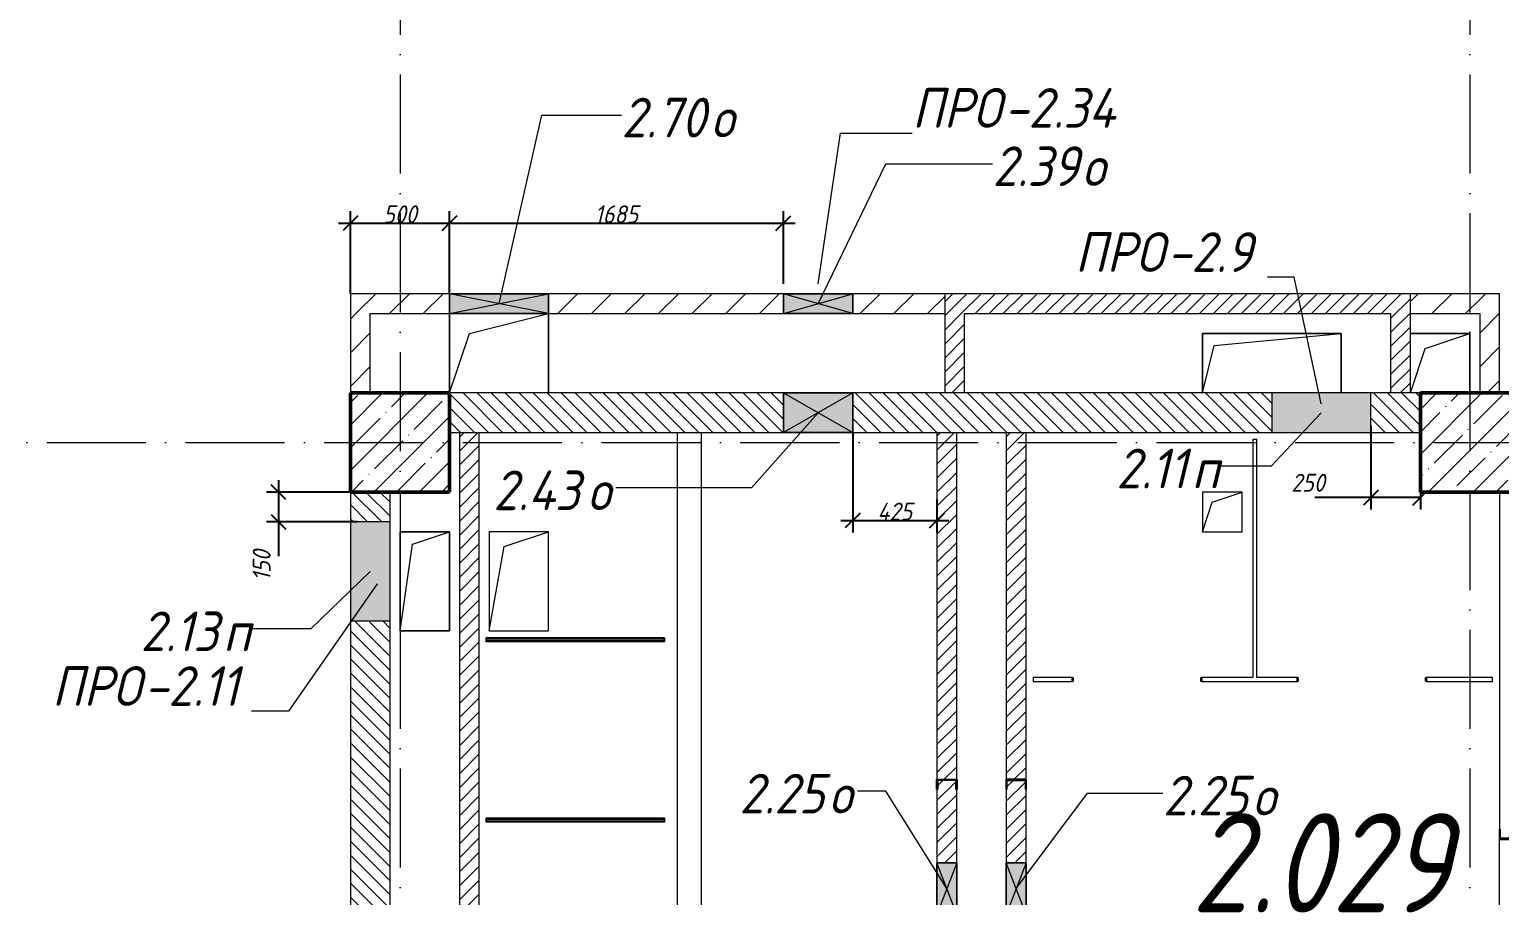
# Model space of a CAD drawing. Header units: millimetres. Extents: x -401725 to 250493, y 305116 to 802890.
# Drawn here: x 60220 to 67641, y 371551 to 375919 of the extents above; entities that cross this region are included whole.
import ezdxf

# ---------------------------------------------------------------- set-up
doc = ezdxf.new("R2010")
doc.units = ezdxf.units.MM
doc.linetypes.add('50_200_ШТРИХ_1Т_ш5_п1_п1_', pattern=[700, 500, -100, 0, -100])
for name, color, linetype, lineweight in [('A-____-____-DIMS', 7, 'Continuous', 9), ('A-DETL-GENF-OTLN', 7, 'Continuous', 9), ('A-DOOR-OPNG-MCUT', 7, 'Continuous', 35), ('A-FLOR-____-OTLN', 7, 'Continuous', 9), ('A-GENM-____-IDEN', 7, 'Continuous', 9), ('A-GENM-____-MCUT', 7, 'Continuous', 25), ('A-GENM-____-OTLN', 7, 'Continuous', 9), ('A-GENM-____-OTLN-1', 7, 'Continuous', 25), ('A-GLAZ-____-IDEN', 7, 'Continuous', 9), ('A-GLAZ-____-OTLN', 7, 'Continuous', 9), ('A-WALL-____-MCUT', 7, 'Continuous', 13), ('A-WALL-____-OTLN', 7, 'Continuous', 9), ('A-WALL-____-PATT-1', 7, 'Continuous', 9), ('A-WALL-FNSH-MCUT-1', 7, 'Continuous', 9), ('I-WALL-____-OTLN', 7, 'Continuous', 9), ('S-COLS-____-MCUT', 7, 'Continuous', 50), ('S-COLS-____-OTLN', 7, 'Continuous', 9), ('S-GRID-____-OTLN-1', 7, '50_200_ШТРИХ_1Т_ш5_п1_п1_', 9)]:
    doc.layers.add(name, color=color, linetype=linetype, lineweight=lineweight)
doc.layers.add('A-DOOR-____-OTLN-1', color=7, linetype='Continuous', lineweight=9, true_color=0xffffff)
doc.styles.add('ISOCPEUR_I_11', font='isocpeui.ttf', dxfattribs={"width": 0.9, "height": 200})
doc.styles.add('ISOCPEUR_I_2', font='isocpeui.ttf', dxfattribs={"width": 0.85, "height": 2.3})
doc.styles.add('ISOCPEUR_I_7', font='isocpeui.ttf', dxfattribs={"width": 0.9, "height": 90})
doc.dimstyles.new('ISO-1_8_0_9К_СРЕДНИЙ_Кладочные_1', dxfattribs={"dimscale": 304.8, "dimtxt": 89.638306, "dimasz": 0.246063, "dimexe": 0.19685, "dimexo": 0, "dimgap": 0, "dimtad": 1, "dimdec": 3, "dimrnd": 0.001, "dimdsep": 46, "dimtxsty": 'ISOCPEUR_I_7', "dimblk1": 'OBLIQUE', "dimblk2": 'OBLIQUE', "dimsah": 1, "dimcen": 0.09, "dimdle": 0.19685, "dimazin": 0, "dimtfac": 1, "dimtdec": 4, "dimtix": 1, "dimtmove": 0, "dimatfit": 3, "dimfxl": 1, "dimtvp": 1, "dimtolj": 1, "dimtzin": 0, "dimarcsym": 2})
doc.dimstyles.new('ISO-1_8_0_9К_СРЕДНИЙ_Кладочные_2', dxfattribs={"dimscale": 304.8, "dimtxt": 89.638306, "dimasz": 0.246063, "dimexe": 0.19685, "dimexo": 0, "dimgap": 0, "dimtad": 1, "dimdec": 3, "dimrnd": 0.001, "dimdsep": 46, "dimtxsty": 'ISOCPEUR_I_7', "dimblk1": 'OBLIQUE', "dimblk2": 'OBLIQUE', "dimsah": 1, "dimcen": 0.09, "dimdle": 0.19685, "dimazin": 0, "dimtfac": 1, "dimtdec": 4, "dimtix": 1, "dimtmove": 1, "dimatfit": 3, "dimfxl": 1, "dimtvp": 1, "dimtolj": 1, "dimtzin": 0, "dimarcsym": 2})
pattern_1 = [(135, (-15659.08, 321904.697), (-35.35534, -35.35534), [])]
pattern_2 = [(45, (-15659.08, 321904.697), (-35.35534, 35.35534), [])]
pattern_3 = [(45, (-15659.08, 321904.7), (-84.85281, 84.85281), [])]

# ---------------------------------------------------------------- blocks, each defined once
blk = doc.blocks.new('BSC_Колонна _Прямоугольная - 500х500-V36-АР1_План отверстий 2 этажа в осях 1-64_Ю-ЯЯ')
at = {"layer": 'S-COLS-____-OTLN'}
h = blk.add_hatch(dxfattribs=at)
h.set_pattern_fill('FP_46', color=256, style=0, pattern_type=2)
h.set_pattern_definition([(45, (-83150, -51931.04), (-114.04925, 114.04925), []), (45, (-83035.95, -51931.04), (-114.04925, 114.04925), [201.613, -40.323, 3.353, -36.97])])
h.paths.add_polyline_path([(-250, -250), (250, -250), (250, 250), (-250, 250)], flags=0)
at = {"layer": 'S-COLS-____-MCUT'}
for p, q in [((250, 250), (-250, 250)), ((-250, 250), (-250, -250)), ((250, -250), (250, 250)), ((-250, -250), (250, -250))]:
    blk.add_line(p, q, dxfattribs=at)
blk = doc.blocks.new('BSC_Колонна _Прямоугольная - 500х500-25978818-АР1_План отверстий 2 этажа в осях 1-64_Ю-ЯЯ')
at = {"layer": 'S-COLS-____-OTLN'}
h = blk.add_hatch(dxfattribs=at)
h.set_pattern_fill('FP_66', color=256, style=0, pattern_type=2)
h.set_pattern_definition([(45, (-77750, -51931.04), (-114.04925, 114.04925), []), (45, (-77635.95, -51931.04), (-114.04925, 114.04925), [201.613, -40.323, 3.353, -36.97])])
h.paths.add_polyline_path([(-250, -250), (250, -250), (250, 250), (-250, 250)], flags=0)
at = {"layer": 'S-COLS-____-MCUT'}
for p, q in [((250, 250), (-250, 250)), ((-250, 250), (-250, -250)), ((250, -250), (250, 250)), ((-250, -250), (250, -250))]:
    blk.add_line(p, q, dxfattribs=at)
blk = doc.blocks.new('DOR_ДУ_распашная__1Ст_Прямоугольная_ШЕР - Вн_650х2100h_Кабинки С_у-17949503-АР1_План отверстий 2 этажа в осях 1-64_Ю-ЯЯ')
at = {"layer": 'A-DOOR-OPNG-MCUT'}
for p, q in [((-325, 10), (-325, -10)), ((325, -10), (325, 10))]:
    blk.add_line(p, q, dxfattribs=at)
blk = doc.blocks.new('154_Фахверк_СКБ_Швеллер - Тип_100_3960-28331862-АР1_План отверстий 2 этажа в осях 1-64_Ю-ЯЯ')
at = {"layer": 'A-GENM-____-MCUT'}
for p, q in [((175, 50), (125, 50)), ((125, 50), (125, -50)), ((128, 47), (175, 47)), ((128, -47), (128, 47)), ((175, 47), (175, 50)), ((125, -50), (175, -50)), ((175, -47), (128, -47)), ((175, -50), (175, -47))]:
    blk.add_line(p, q, dxfattribs=at)
blk = doc.blocks.new('154_Фахверк_СКБ_Швеллер - Тип_100_3960-28336466-АР1_План отверстий 2 этажа в осях 1-64_Ю-ЯЯ')
at = {"layer": 'A-GENM-____-MCUT'}
for p, q in [((175, 50), (125, 50)), ((125, 50), (125, -50)), ((128, 47), (175, 47)), ((128, -47), (128, 47)), ((175, 47), (175, 50)), ((125, -50), (175, -50)), ((175, -47), (128, -47)), ((175, -50), (175, -47))]:
    blk.add_line(p, q, dxfattribs=at)
blk = doc.blocks.new('154_Фахверк_СКБ_Швеллер - Тип_100_3960-28336563-АР1_План отверстий 2 этажа в осях 1-64_Ю-ЯЯ')
at = {"layer": 'A-GENM-____-MCUT'}
for p, q in [((125, 50), (175, 50)), ((125, -50), (125, 50)), ((128, 47), (128, -47)), ((175, 47), (128, 47)), ((175, 50), (175, 47)), ((175, -50), (125, -50)), ((128, -47), (175, -47)), ((175, -47), (175, -50))]:
    blk.add_line(p, q, dxfattribs=at)
blk = doc.blocks.new('131_Панель боковая - 900х1500-29281255-АР1_План отверстий 2 этажа в осях 1-64_Ю-ЯЯ')
at = {"layer": 'A-GENM-____-MCUT'}
for p, q in [((450, 5), (-450, 5)), ((-450, 5), (-450, -5)), ((450, -5), (450, 5)), ((-450, -5), (450, -5))]:
    blk.add_line(p, q, dxfattribs=at)
at = {"layer": 'A-GENM-____-OTLN'}
for p, q in [((-450, 10), (450, 10)), ((-450, 5), (-450, 10)), ((450, 10), (450, 5)), ((-450, -10), (-450, -5)), ((-450, -10), (450, -10)), ((450, -5), (450, -10))]:
    blk.add_line(p, q, dxfattribs=at)
blk = doc.blocks.new('AR_Отверстие Ниша - Лючок-32402011-АР1_План отверстий 2 этажа в осях 1-64_Ю-ЯЯ')
at = {"layer": 'A-GLAZ-____-OTLN'}
blk.add_hatch(color=256, dxfattribs=at).paths.add_polyline_path([(250, -100), (250, 100), (-250, 100), (-250, -100)], flags=0)
for p, q in [((250, 100), (-250, 100)), ((-250, 100), (-250, -100)), ((250, -100), (250, 100)), ((-250, -100), (250, -100))]:
    blk.add_line(p, q, dxfattribs=at)
blk = doc.blocks.new('AR_Отверстие Ниша - Лючок-32401948-АР1_План отверстий 2 этажа в осях 1-64_Ю-ЯЯ')
at = {"layer": 'A-GLAZ-____-OTLN'}
blk.add_hatch(color=256, dxfattribs=at).paths.add_polyline_path([(250, -100), (250, 100), (-250, 100), (-250, -100)], flags=0)
for p, q in [((250, 100), (-250, 100)), ((-250, 100), (-250, -100)), ((250, -100), (250, 100)), ((-250, -100), (250, -100))]:
    blk.add_line(p, q, dxfattribs=at)
blk = doc.blocks.new('AR_Отверстие прямоугольное _в плите_ - AR_Отверстие прямоугольное _в плите_-30459207-АР1_План отверстий 2 этажа в осях 1-64_Ю-ЯЯ')
at = {"layer": 'A-GENM-____-OTLN'}
for p, q in [((100, 100), (-100, 100)), ((-100, 100), (-100, -100)), ((-50, 50), (100, 100)), ((100, -100), (100, 100)), ((-100, -100), (-50, 50)), ((-100, -100), (100, -100))]:
    blk.add_line(p, q, dxfattribs=at)
blk = doc.blocks.new('AR_Отверстие прямоугольное _в плите_ - AR_Отверстие прямоугольное _в плите_-30459336-АР1_План отверстий 2 этажа в осях 1-64_Ю-ЯЯ')
at = {"layer": 'A-GENM-____-OTLN'}
for p, q in [((150, 250), (-150, 250)), ((-150, 250), (-150, -250)), ((-75, 175), (150, 250)), ((150, -250), (150, 250)), ((-150, -250), (-75, 175)), ((-150, -250), (150, -250))]:
    blk.add_line(p, q, dxfattribs=at)
blk = doc.blocks.new('AR_Отверстие прямоугольное _в плите_ - AR_Отверстие прямоугольное _в плите_-V158-АР1_План отверстий 2 этажа в осях 1-64_Ю-ЯЯ')
at = {"layer": 'A-GENM-____-OTLN'}
for p, q in [((125, 250), (-125, 250)), ((-125, 250), (-125, -250)), ((-62.5, 187.5), (125, 250)), ((125, -250), (125, 250)), ((-125, -250), (-62.5, 187.5)), ((-125, -250), (125, -250))]:
    blk.add_line(p, q, dxfattribs=at)
blk = doc.blocks.new('AR_Отверстие прямоугольное _в плите_ - AR_Отверстие прямоугольное _в плите_-30459430-АР1_План отверстий 2 этажа в осях 1-64_Ю-ЯЯ')
at = {"layer": 'A-GENM-____-OTLN'}
for p, q in [((350, 150), (-350, 150)), ((-350, 150), (-350, -150)), ((-290, 90), (350, 150)), ((350, -150), (350, 150)), ((-350, -150), (-290, 90))]:
    blk.add_line(p, q, dxfattribs=at)
blk = doc.blocks.new('AR_Отверстие прямоугольное _в плите_ - AR_Отверстие прямоугольное _в плите_-30552814-АР1_План отверстий 2 этажа в осях 1-64_Ю-ЯЯ')
at = {"layer": 'A-GENM-____-OTLN'}
for p, q in [((-250, 200), (-250, -200)), ((-150, 100), (250, 200)), ((250, -200), (250, 200)), ((-250, -200), (-150, 100))]:
    blk.add_line(p, q, dxfattribs=at)
blk = doc.blocks.new('AR_Отверстие прямоугольное _в плите_ - AR_Отверстие прямоугольное _в плите_-30459338-АР1_План отверстий 2 этажа в осях 1-64_Ю-ЯЯ')
at = {"layer": 'A-GENM-____-OTLN'}
for p, q in [((150, 150), (-150, 150)), ((-75, 75), (150, 150)), ((150, -150), (150, 150)), ((-150, -150), (-75, 75))]:
    blk.add_line(p, q, dxfattribs=at)
blk = doc.blocks.new('AR_Отверстие прямоугольное _в стене__БезПР - AR_Отверстие прямоугольное _в стене__БезПР-36788828-АР1_План отверстий 2 этажа в осях 1-64_Ю-ЯЯ')
at = {"layer": 'A-GLAZ-____-OTLN'}
blk.add_hatch(color=256, dxfattribs=at).paths.add_polyline_path([(-250, 50), (-250, -50), (250, -50), (250, 50)], flags=0)
at = {"layer": 'A-DETL-GENF-OTLN'}
for p, q in [((-250, -50), (-250, 50)), ((-250, 50), (250, 50)), ((250, 50), (-250, -50)), ((-250, 50), (250, -50)), ((250, 50), (-250, 50)), ((-250, 50), (-250, -50)), ((250, 50), (250, -50)), ((250, -50), (250, 50)), ((250, -50), (-250, -50)), ((-250, -50), (250, -50))]:
    blk.add_line(p, q, dxfattribs=at)
at = {"layer": 'A-GLAZ-____-OTLN'}
blk.add_line((250, 50), (-250, 50), dxfattribs=at)
blk = doc.blocks.new('AR_Отверстие прямоугольное _в стене__БезПР - AR_Отверстие прямоугольное _в стене__БезПР-36789349-АР1_План отверстий 2 этажа в осях 1-64_Ю-ЯЯ')
at = {"layer": 'A-GLAZ-____-OTLN'}
blk.add_hatch(color=256, dxfattribs=at).paths.add_polyline_path([(130, 50), (-130, 50), (-130, -50), (130, -50)], flags=0)
at = {"layer": 'A-DETL-GENF-OTLN'}
for p, q in [((-130, -50), (-130, 50)), ((-130, 50), (130, 50)), ((130, 50), (-130, -50)), ((-130, 50), (130, -50)), ((130, 50), (-130, 50)), ((-130, 50), (-130, -50)), ((130, 50), (130, -50)), ((130, -50), (130, 50)), ((130, -50), (-130, -50)), ((-130, -50), (130, -50))]:
    blk.add_line(p, q, dxfattribs=at)
at = {"layer": 'A-GLAZ-____-OTLN'}
blk.add_line((130, 50), (-130, 50), dxfattribs=at)
blk = doc.blocks.new('AR_Отверстие прямоугольное _в стене_ - AR_Отверстие прямоугольное _в стене__ОВ-36832991-АР1_План отверстий 2 этажа в осях 1-64_Ю-ЯЯ')
at = {"layer": 'A-GLAZ-____-OTLN'}
blk.add_hatch(color=256, dxfattribs=at).paths.add_polyline_path([(-175, 50), (-175, -50), (175, -50), (175, 50)], flags=0)
at = {"layer": 'A-DETL-GENF-OTLN'}
for p, q in [((-175, -50), (-175, 50)), ((-175, 50), (175, 50)), ((175, 50), (-175, -50)), ((-175, 50), (175, -50)), ((175, 50), (-175, 50)), ((-175, 50), (-175, -50)), ((175, 50), (175, -50)), ((175, -50), (175, 50)), ((175, -50), (-175, -50)), ((-175, -50), (175, -50))]:
    blk.add_line(p, q, dxfattribs=at)
blk = doc.blocks.new('AR_Отверстие прямоугольное _в стене__БезПР - AR_Отверстие прямоугольное _в стене__БезПР-36789443-АР1_План отверстий 2 этажа в осях 1-64_Ю-ЯЯ')
at = {"layer": 'A-GLAZ-____-OTLN'}
blk.add_hatch(color=256, dxfattribs=at).paths.add_polyline_path([(175, -100), (175, 100), (-175, 100), (-175, -100)], flags=0)
at = {"layer": 'A-DETL-GENF-OTLN'}
for p, q in [((-175, -100), (-175, 100)), ((-175, 100), (175, 100)), ((175, 100), (-175, -100)), ((-175, 100), (175, -100)), ((175, 100), (-175, 100)), ((-175, 100), (-175, -100)), ((175, 100), (175, -100)), ((175, -100), (175, 100)), ((175, -100), (-175, -100)), ((-175, -100), (175, -100))]:
    blk.add_line(p, q, dxfattribs=at)
at = {"layer": 'A-GLAZ-____-OTLN'}
blk.add_line((175, 100), (-175, 100), dxfattribs=at)
blk = doc.blocks.new('_Oblique')
at = {"color": 0, "linetype": 'ByBlock', "lineweight": -2}
blk.add_line((-0.5, -0.5), (0.5, 0.5), dxfattribs=at)
blk = doc.blocks.new('*D9000')
at = {"layer": 'A-____-____-DIMS', "color": 0, "lineweight": -2, "transparency": 16777216}
for p, q in [((66990.9, 373922.3), (66990.9, 373497.9)), ((67240.9, 373885.7), (67240.9, 373497.9)), ((66990.9, 373557.9), (66707.9, 373557.9)), ((67240.9, 373557.9), (66930.9, 373557.9))]:
    blk.add_line(p, q, dxfattribs=at)
at = {"layer": 'Defpoints', "color": 0, "transparency": 16777216}
for p in [(66990.9, 373922.3), (67240.9, 373885.7), (67240.9, 373557.9)]:
    blk.add_point(p, dxfattribs=at)
at = {"layer": 'A-____-____-DIMS', "color": 0, "lineweight": -2, "transparency": 16777216, "xscale": 75, "yscale": 75, "zscale": 75, "rotation": 180}
blk.add_blockref('_Oblique', (66990.9, 373557.9), dxfattribs=at)
at = {"layer": 'A-____-____-DIMS', "color": 0, "lineweight": -2, "transparency": 16777216, "xscale": 75, "yscale": 75, "zscale": 75}
blk.add_blockref('_Oblique', (67240.9, 373557.9), dxfattribs=at)
at = {"layer": 'A-____-____-DIMS', "color": 0, "transparency": 16777216, "insert": (66589.1, 373677.9), "char_height": 90, "width": 409.578, "attachment_point": 1, "line_spacing_factor": 1.149209, "style": 'ISOCPEUR_I_7'}
blk.add_mtext('\\A1;250', dxfattribs=at)
blk = doc.blocks.new('*D9001')
at = {"layer": 'A-____-____-DIMS', "color": 0, "lineweight": -2, "transparency": 16777216}
for p, q in [((61477.7, 373645.7), (61477.7, 373435.7)), ((61840.9, 373585.7), (61417.7, 373585.7)), ((61877.5, 373435.7), (61417.7, 373435.7)), ((61477.7, 373435.7), (61477.7, 373262.1))]:
    blk.add_line(p, q, dxfattribs=at)
at = {"layer": 'Defpoints', "color": 0, "transparency": 16777216}
for p in [(61840.9, 373585.7), (61477.7, 373435.7), (61877.5, 373435.7)]:
    blk.add_point(p, dxfattribs=at)
at = {"layer": 'A-____-____-DIMS', "color": 0, "lineweight": -2, "transparency": 16777216, "xscale": 75, "yscale": 75, "zscale": 75}
for p, rotation in [((61477.7, 373585.7), 90), ((61477.7, 373435.7), 270)]:
    blk.add_blockref('_Oblique', p, dxfattribs=dict(at, rotation=rotation))
at = {"layer": 'A-____-____-DIMS', "color": 0, "transparency": 16777216, "insert": (61347.5, 373138), "char_height": 90, "width": 368.207, "attachment_point": 1, "rotation": 90, "line_spacing_factor": 1.149209, "style": 'ISOCPEUR_I_7'}
blk.add_mtext('\\A1;150', dxfattribs=at)
blk = doc.blocks.new('*D8903')
at = {"layer": 'A-____-____-DIMS', "color": 0, "lineweight": -2, "transparency": 16777216}
for p, q in [((61840.9, 374585.7), (61840.9, 375002.1)), ((62340.9, 374585.7), (62340.9, 375002.1)), ((61780.9, 374942.1), (62400.9, 374942.1))]:
    blk.add_line(p, q, dxfattribs=at)
at = {"layer": 'Defpoints', "color": 0, "transparency": 16777216}
for p in [(62340.9, 374942.1), (61840.9, 374585.7), (62340.9, 374585.7)]:
    blk.add_point(p, dxfattribs=at)
at = {"layer": 'A-____-____-DIMS', "color": 0, "lineweight": -2, "transparency": 16777216, "xscale": 75, "yscale": 75, "zscale": 75, "rotation": 180}
blk.add_blockref('_Oblique', (61840.9, 374942.1), dxfattribs=at)
at = {"layer": 'A-____-____-DIMS', "color": 0, "lineweight": -2, "transparency": 16777216, "xscale": 75, "yscale": 75, "zscale": 75}
blk.add_blockref('_Oblique', (62340.9, 374942.1), dxfattribs=at)
at = {"layer": 'A-____-____-DIMS', "color": 0, "transparency": 16777216, "insert": (62090.9, 374987.1), "char_height": 90, "width": 409.578, "attachment_point": 5, "style": 'ISOCPEUR_I_7'}
blk.add_mtext('\\A1;500', dxfattribs=at)
blk = doc.blocks.new('*D8904')
at = {"layer": 'A-____-____-DIMS', "color": 0, "lineweight": -2, "transparency": 16777216}
for p, q in [((62340.9, 374585.7), (62340.9, 375002.1)), ((64025.9, 374635.7), (64025.9, 375002.1)), ((62280.9, 374942.1), (64085.9, 374942.1))]:
    blk.add_line(p, q, dxfattribs=at)
at = {"layer": 'Defpoints', "color": 0, "transparency": 16777216}
for p in [(64025.9, 374942.1), (64025.9, 374635.7), (62340.9, 374585.7)]:
    blk.add_point(p, dxfattribs=at)
at = {"layer": 'A-____-____-DIMS', "color": 0, "lineweight": -2, "transparency": 16777216, "xscale": 75, "yscale": 75, "zscale": 75, "rotation": 180}
blk.add_blockref('_Oblique', (62340.9, 374942.1), dxfattribs=at)
at = {"layer": 'A-____-____-DIMS', "color": 0, "lineweight": -2, "transparency": 16777216, "xscale": 75, "yscale": 75, "zscale": 75}
blk.add_blockref('_Oblique', (64025.9, 374942.1), dxfattribs=at)
at = {"layer": 'A-____-____-DIMS', "color": 0, "transparency": 16777216, "insert": (63183.4, 374987.1), "char_height": 90, "width": 504.733, "attachment_point": 5, "style": 'ISOCPEUR_I_7'}
blk.add_mtext('\\A1;1685', dxfattribs=at)
blk = doc.blocks.new('*D8905')
at = {"layer": 'A-____-____-DIMS', "color": 0, "lineweight": -2, "transparency": 16777216}
for p, q in [((64375.9, 373885.7), (64375.9, 373382.7)), ((64800.9, 373548.8), (64800.9, 373382.7)), ((64315.9, 373442.7), (64860.9, 373442.7))]:
    blk.add_line(p, q, dxfattribs=at)
at = {"layer": 'Defpoints', "color": 0, "transparency": 16777216}
for p in [(64375.9, 373885.7), (64800.9, 373548.8), (64800.9, 373442.7)]:
    blk.add_point(p, dxfattribs=at)
at = {"layer": 'A-____-____-DIMS', "color": 0, "lineweight": -2, "transparency": 16777216, "xscale": 75, "yscale": 75, "zscale": 75, "rotation": 180}
blk.add_blockref('_Oblique', (64375.9, 373442.7), dxfattribs=at)
at = {"layer": 'A-____-____-DIMS', "color": 0, "lineweight": -2, "transparency": 16777216, "xscale": 75, "yscale": 75, "zscale": 75}
blk.add_blockref('_Oblique', (64800.9, 373442.7), dxfattribs=at)
at = {"layer": 'A-____-____-DIMS', "color": 0, "transparency": 16777216, "insert": (64588.4, 373487.7), "char_height": 90, "width": 426.127, "attachment_point": 5, "style": 'ISOCPEUR_I_7'}
blk.add_mtext('\\A1;425', dxfattribs=at)

msp = doc.modelspace()

# ---------------------------------------------------------------- hatches: boundary and pattern name
at = {"layer": 'A-WALL-____-PATT-1'}
h = msp.add_hatch(dxfattribs=at)
h.set_pattern_fill('FP_4', color=256, style=0, pattern_type=2)
h.set_pattern_definition(pattern_3)
h.paths.add_polyline_path([(63863.2676, 374485.7392), (64025.9187, 374485.7392), (64025.9187, 374585.7392), (62840.9187, 374585.7392), (62840.9187, 374485.7392)], flags=0)
h.paths.add_polyline_path([(64840.9187, 374485.7392), (64840.9187, 374585.7392), (64375.9187, 374585.7392), (64375.9187, 374485.7392)], flags=0)
h.paths.add_polyline_path([(62095.767, 374485.7392), (62340.9187, 374485.7392), (62340.9187, 374585.7392), (61840.9187, 374585.7392), (61840.9187, 374485.7392), (61940.9187, 374485.7392)], flags=0)
h = msp.add_hatch(dxfattribs=at)
h.set_pattern_fill('FP_5', color=256, style=0, pattern_type=2)
h.set_pattern_definition(pattern_2)
h.paths.add_polyline_path([(67090.9187, 374485.7392), (67090.9187, 374585.7392), (64840.9187, 374585.7392), (64840.9187, 374485.7392), (65630.7683, 374485.7392)], flags=0)
h = msp.add_hatch(dxfattribs=at)
h.set_pattern_fill('FP_5', color=256, style=0, pattern_type=2)
h.set_pattern_definition(pattern_2)
h.paths.add_polyline_path([(67190.9187, 374085.7392), (67190.9187, 374585.7392), (67090.9187, 374585.7392), (67090.9187, 374085.7392)], flags=0)
h = msp.add_hatch(dxfattribs=at)
h.set_pattern_fill('FP_4', color=256, style=0, pattern_type=2)
h.set_pattern_definition(pattern_3)
h.paths.add_polyline_path([(67190.9187, 374485.7392), (67540.9187, 374485.7392), (67540.9187, 374585.7392), (67190.9187, 374585.7392)], flags=0)
h = msp.add_hatch(dxfattribs=at)
h.set_pattern_fill('FP_4', color=256, style=0, pattern_type=2)
h.set_pattern_definition(pattern_3)
h.paths.add_polyline_path([(67640.9187, 374085.7392), (67640.9187, 374585.7392), (67540.9187, 374585.7392), (67540.9187, 374085.7392)], flags=0)
h = msp.add_hatch(dxfattribs=at)
h.set_pattern_fill('FP_4', color=256, style=0, pattern_type=2)
h.set_pattern_definition(pattern_3)
h.paths.add_polyline_path([(61940.9187, 374085.7392), (61940.9187, 374485.7392), (61840.9187, 374485.7392), (61840.9187, 374085.7392)], flags=0)
h = msp.add_hatch(dxfattribs=at)
h.set_pattern_fill('FP_5', color=256, style=0, pattern_type=2)
h.set_pattern_definition(pattern_2)
h.paths.add_polyline_path([(64940.9187, 374085.7392), (64940.9187, 374485.7392), (64840.9187, 374485.7392), (64840.9187, 374085.7392)], flags=0)
h = msp.add_hatch(dxfattribs=at)
h.set_pattern_fill('FP_6', color=256, style=0, pattern_type=2)
h.set_pattern_definition(pattern_1)
h.paths.add_polyline_path([(66490.9187, 373885.7392), (66490.9187, 374085.7392), (64375.9187, 374085.7392), (64375.9187, 373885.7392), (65630.7683, 373885.7392)], flags=0)
h.paths.add_polyline_path([(67240.9187, 373885.7392), (67240.9187, 374085.7392), (66990.9187, 374085.7392), (66990.9187, 373885.7392)], flags=0)
h.paths.add_polyline_path([(64025.9187, 373885.7392), (64025.9187, 374085.7392), (62340.9187, 374085.7392), (62340.9187, 373885.7392), (63863.2676, 373885.7392)], flags=0)
h = msp.add_hatch(dxfattribs=at)
h.set_pattern_fill('FP_5', color=256, style=0, pattern_type=2)
h.set_pattern_definition(pattern_2)
h.paths.add_polyline_path([(62390.9187, 368035.7392), (62490.9187, 368035.7392), (62490.9187, 370985.7392), (62390.9187, 370985.7392), (62390.9187, 369442.8149)], flags=0)
h.paths.add_polyline_path([(62393.9187, 370988.7392), (62487.9187, 370988.7392), (62487.9187, 371035.7392), (62490.9187, 371035.7392), (62490.9187, 373885.7392), (62390.9187, 373885.7392), (62390.9187, 371035.7392), (62393.9187, 371035.7392)], flags=0)
h = msp.add_hatch(dxfattribs=at)
h.set_pattern_fill('FP_5', color=256, style=0, pattern_type=2)
h.set_pattern_definition(pattern_2)
h.paths.add_polyline_path([(64900.9187, 370285.7392), (64900.9187, 371455.7392), (64800.9187, 371455.7392), (64800.9187, 370285.7392)], flags=0)
h.paths.add_polyline_path([(64800.9187, 371715.7392), (64900.9187, 371715.7392), (64900.9187, 372085.7392), (64897.9187, 372085.7392), (64897.9187, 372132.7392), (64803.9187, 372132.7392), (64803.9187, 372085.7392), (64800.9187, 372085.7392)], flags=0)
h.paths.add_polyline_path([(64850.9187, 372135.7392), (64900.9187, 372135.7392), (64900.9187, 373885.7392), (64800.9187, 373885.7392), (64800.9187, 372135.7392), (64804.1102, 372135.7392)], flags=0)
h = msp.add_hatch(dxfattribs=at)
h.set_pattern_fill('FP_5', color=256, style=0, pattern_type=2)
h.set_pattern_definition(pattern_2)
h.paths.add_polyline_path([(65150.9187, 370385.7392), (65250.9187, 370385.7392), (65250.9187, 370535.7392), (65150.9187, 370535.7392)], flags=0)
h.paths.add_polyline_path([(65150.9187, 370835.7392), (65250.9187, 370835.7392), (65250.9187, 371455.7392), (65150.9187, 371455.7392)], flags=0)
h.paths.add_polyline_path([(65250.9187, 371715.7392), (65250.9187, 372085.7392), (65247.9187, 372085.7392), (65247.9187, 372132.7392), (65153.9187, 372132.7392), (65153.9187, 372085.7392), (65150.9187, 372085.7392), (65150.9187, 371715.7392), (65247.9187, 371715.7392)], flags=0)
h.paths.add_polyline_path([(65250.9187, 372135.7392), (65250.9187, 373885.7392), (65150.9187, 373885.7392), (65150.9187, 372135.7392), (65247.9187, 372135.7392)], flags=0)
h = msp.add_hatch(dxfattribs=at)
h.set_pattern_fill('FP_6', color=256, style=0, pattern_type=2)
h.set_pattern_definition(pattern_1)
h.paths.add_polyline_path([(61840.9187, 368835.7392), (62040.9187, 368835.7392), (62040.9187, 372935.7392), (61840.9187, 372935.7392), (61840.9187, 369442.8149)], flags=0)
h.paths.add_polyline_path([(61840.9187, 373435.7392), (62040.9187, 373435.7392), (62040.9187, 373585.7392), (61840.9187, 373585.7392)], flags=0)

# ---------------------------------------------------------------- linework, layer by layer
at = {"layer": 'A-FLOR-____-OTLN'}
for p, q in [((62340.9187, 374085.7392), (62340.9187, 374485.7392)), ((62840.9187, 374485.7392), (62840.9187, 374085.7392)), ((66140.9187, 374385.7392), (66840.9187, 374385.7392)), ((66140.9187, 374085.7392), (66140.9187, 374385.7392)), ((66840.9187, 374385.7392), (66840.9187, 374085.7392)), ((67190.9187, 374385.7392), (67490.9187, 374385.7392)), ((67490.9187, 374385.7392), (67490.9187, 374085.7392)), ((62090.9187, 373385.7392), (62340.9187, 373385.7392)), ((62090.9187, 372885.7392), (62090.9187, 373385.7392)), ((62340.9187, 373385.7392), (62340.9187, 372885.7392)), ((62340.9187, 372885.7392), (62090.9187, 372885.7392))]:
    msp.add_line(p, q, dxfattribs=at)
at = {"layer": 'A-GENM-____-IDEN'}
for p, q in [((64200.9187, 374635.7392), (64314.6291, 375396.4222)), ((64314.6291, 375396.4222), (64675.9187, 375396.4222)), ((66604.7758, 374669.3204), (66468.6329, 374669.3204)), ((66740.9187, 374030.7392), (66604.7758, 374669.3204)), ((61975.2198, 373122.8485), (61528.1005, 372480.4272)), ((61528.1005, 372480.4272), (61340.9187, 372480.4272))]:
    msp.add_line(p, q, dxfattribs=at)
at = {"layer": 'A-GLAZ-____-IDEN'}
for p, q in [((62590.9187, 374535.7392), (62806.7653, 375487.2332)), ((62806.7653, 375487.2332), (63208.5522, 375487.2332)), ((64200.9187, 374535.7392), (64543.3351, 375242.083)), ((64543.3351, 375242.083), (65081.6916, 375242.083)), ((64200.9187, 373985.7392), (63865.4537, 373607.0195)), ((66740.9187, 373985.7392), (66487.657, 373717.4012)), ((66487.657, 373717.4012), (66230.8157, 373717.4012)), ((63865.4537, 373607.0195), (63180.2306, 373607.0195)), ((61940.9187, 373185.7392), (61640.9187, 372895.9029)), ((61640.9187, 372895.9029), (61340.9187, 372895.9029)), ((64543.3351, 372077.1472), (64399.4613, 372077.1472)), ((64850.9187, 371585.7392), (64543.3351, 372077.1472)), ((65200.9187, 371585.7392), (65561.068, 372067.1032)), ((65561.068, 372067.1032), (65941.9009, 372067.1032))]:
    msp.add_line(p, q, dxfattribs=at)
at = {"layer": 'A-WALL-____-MCUT'}
for p, q in [((64025.9187, 374085.7392), (62340.9187, 374085.7392)), ((66490.9187, 374085.7392), (64375.9187, 374085.7392)), ((67240.9187, 374085.7392), (66990.9187, 374085.7392)), ((62340.9187, 373885.7392), (64025.9187, 373885.7392)), ((64375.9187, 373885.7392), (66490.9187, 373885.7392)), ((66990.9187, 373885.7392), (67240.9187, 373885.7392)), ((61840.9187, 373585.7392), (61840.9187, 373435.7392)), ((62040.9187, 373435.7392), (62040.9187, 373585.7392)), ((61840.9187, 372935.7392), (61840.9187, 368835.7392)), ((62040.9187, 368835.7392), (62040.9187, 372935.7392))]:
    msp.add_line(p, q, dxfattribs=at)
at = {"layer": 'A-WALL-____-OTLN'}
for p, q in [((63490.9187, 369185.7392), (63490.9187, 373885.7392)), ((63610.9187, 373885.7392), (63610.9187, 369065.7392))]:
    msp.add_line(p, q, dxfattribs=at)
at = {"layer": 'A-WALL-FNSH-MCUT-1'}
for p, q in [((61840.9187, 374585.7392), (61840.9187, 374085.7392)), ((62340.9187, 374585.7392), (61840.9187, 374585.7392)), ((64025.9187, 374585.7392), (62840.9187, 374585.7392)), ((67640.9187, 374585.7392), (64375.9187, 374585.7392)), ((64840.9187, 374585.7392), (64840.9187, 374085.7392)), ((67190.9187, 374085.7392), (67190.9187, 374585.7392)), ((67640.9187, 374085.7392), (67640.9187, 374585.7392)), ((61940.9187, 374085.7392), (61940.9187, 374485.7392)), ((61940.9187, 374485.7392), (62340.9187, 374485.7392)), ((62840.9187, 374485.7392), (64025.9187, 374485.7392)), ((64375.9187, 374485.7392), (64840.9187, 374485.7392)), ((64940.9187, 374085.7392), (64940.9187, 374485.7392)), ((64940.9187, 374485.7392), (67090.9187, 374485.7392)), ((67090.9187, 374485.7392), (67090.9187, 374085.7392)), ((67190.9187, 374485.7392), (67540.9187, 374485.7392)), ((67540.9187, 374485.7392), (67540.9187, 374085.7392)), ((62390.9187, 373885.7392), (62390.9187, 371035.7392)), ((62490.9187, 371035.7392), (62490.9187, 373885.7392)), ((64800.9187, 373885.7392), (64800.9187, 372135.7392)), ((64900.9187, 372135.7392), (64900.9187, 373885.7392)), ((65150.9187, 373885.7392), (65150.9187, 372135.7392)), ((65250.9187, 372135.7392), (65250.9187, 373885.7392)), ((66395.9187, 373850.7392), (66395.9187, 372650.7392)), ((66415.9187, 373850.7392), (66395.9187, 373850.7392)), ((66415.9187, 372650.7392), (66415.9187, 373850.7392)), ((67640.9187, 373585.7392), (67640.9187, 371885.7392)), ((65485.9187, 372650.7392), (65285.9187, 372650.7392)), ((65285.9187, 372650.7392), (65285.9187, 372630.7392)), ((65285.9187, 372630.7392), (65485.9187, 372630.7392)), ((66395.9187, 372650.7392), (66135.9187, 372650.7392)), ((66135.9187, 372630.7392), (66620.9187, 372630.7392)), ((66620.9187, 372650.7392), (66415.9187, 372650.7392)), ((67605.9187, 372650.7392), (67270.9187, 372650.7392)), ((67270.9187, 372630.7392), (67605.9187, 372630.7392)), ((67605.9187, 372630.7392), (67605.9187, 372650.7392)), ((64800.9187, 372085.7392), (64800.9187, 371715.7392)), ((64900.9187, 371715.7392), (64900.9187, 372085.7392)), ((65150.9187, 372085.7392), (65150.9187, 371715.7392)), ((65250.9187, 371715.7392), (65250.9187, 372085.7392))]:
    msp.add_line(p, q, dxfattribs=at)
at = {"layer": 'I-WALL-____-OTLN'}
msp.add_line((67640.9187, 370685.7392), (67640.9187, 371835.7392), dxfattribs=at)
at = {"layer": 'S-GRID-____-OTLN-1'}
for p, q in [((62090.9187, 412797.5486), (62090.9187, 361885.7392)), ((67490.9187, 412797.5486), (67490.9187, 361885.7392)), ((53306.952, 373835.7392), (88415.3253, 373835.7392))]:
    msp.add_line(p, q, dxfattribs=at)

# ---------------------------------------------------------------- block references
at = {"layer": 'A-DOOR-____-OTLN-1', "rotation": 180}
for p in [(65810.9187, 372640.7392), (66945.9187, 372640.7392)]:
    msp.add_blockref('DOR_ДУ_распашная__1Ст_Прямоугольная_ШЕР - Вн_650х2100h_Кабинки С_у-17949503-АР1_План отверстий 2 этажа в осях 1-64_Ю-ЯЯ', p, dxfattribs=at)
at = {"layer": 'A-GENM-____-OTLN'}
for name, p in [('AR_Отверстие прямоугольное _в плите_ - AR_Отверстие прямоугольное _в плите_-30552814-АР1_План отверстий 2 этажа в осях 1-64_Ю-ЯЯ', (62590.9187, 374285.7392)), ('AR_Отверстие прямоугольное _в плите_ - AR_Отверстие прямоугольное _в плите_-30459430-АР1_План отверстий 2 этажа в осях 1-64_Ю-ЯЯ', (66490.9187, 374235.7392)), ('AR_Отверстие прямоугольное _в плите_ - AR_Отверстие прямоугольное _в плите_-30459338-АР1_План отверстий 2 этажа в осях 1-64_Ю-ЯЯ', (67340.9187, 374235.7392)), ('AR_Отверстие прямоугольное _в плите_ - AR_Отверстие прямоугольное _в плите_-30459207-АР1_План отверстий 2 этажа в осях 1-64_Ю-ЯЯ', (66240.9187, 373485.7392)), ('AR_Отверстие прямоугольное _в плите_ - AR_Отверстие прямоугольное _в плите_-V158-АР1_План отверстий 2 этажа в осях 1-64_Ю-ЯЯ', (62215.9187, 373135.7392)), ('AR_Отверстие прямоугольное _в плите_ - AR_Отверстие прямоугольное _в плите_-30459336-АР1_План отверстий 2 этажа в осях 1-64_Ю-ЯЯ', (62690.9187, 373135.7392))]:
    msp.add_blockref(name, p, dxfattribs=at)
at = {"layer": 'A-GENM-____-OTLN', "rotation": 180}
for p in [(62975.9187, 372840.7392), (62975.9187, 371930.7392)]:
    msp.add_blockref('131_Панель боковая - 900х1500-29281255-АР1_План отверстий 2 этажа в осях 1-64_Ю-ЯЯ', p, dxfattribs=at)
at = {"layer": 'A-GENM-____-OTLN-1'}
for name, p, rotation in [('154_Фахверк_СКБ_Швеллер - Тип_100_3960-28336563-АР1_План отверстий 2 этажа в осях 1-64_Ю-ЯЯ', (64850.9187, 372260.7392), 269.9999999999998), ('154_Фахверк_СКБ_Швеллер - Тип_100_3960-28336466-АР1_План отверстий 2 этажа в осях 1-64_Ю-ЯЯ', (65200.9187, 372260.7392), 269.9999999999998), ('154_Фахверк_СКБ_Швеллер - Тип_100_3960-28331862-АР1_План отверстий 2 этажа в осях 1-64_Ю-ЯЯ', (67690.9187, 371710.7392), 90)]:
    msp.add_blockref(name, p, dxfattribs=dict(at, rotation=rotation))
at = {"layer": 'A-GLAZ-____-OTLN'}
for name, p, rotation in [('AR_Отверстие прямоугольное _в стене__БезПР - AR_Отверстие прямоугольное _в стене__БезПР-36788828-АР1_План отверстий 2 этажа в осях 1-64_Ю-ЯЯ', (62590.9187, 374535.7392), 180), ('AR_Отверстие прямоугольное _в стене_ - AR_Отверстие прямоугольное _в стене__ОВ-36832991-АР1_План отверстий 2 этажа в осях 1-64_Ю-ЯЯ', (64200.9187, 374535.7392), 180), ('AR_Отверстие Ниша - Лючок-32402011-АР1_План отверстий 2 этажа в осях 1-64_Ю-ЯЯ', (61940.9187, 373185.7392), 269.9999999999999), ('AR_Отверстие прямоугольное _в стене__БезПР - AR_Отверстие прямоугольное _в стене__БезПР-36789349-АР1_План отверстий 2 этажа в осях 1-64_Ю-ЯЯ', (64850.9187, 371585.7392), 269.9999999999998), ('AR_Отверстие прямоугольное _в стене__БезПР - AR_Отверстие прямоугольное _в стене__БезПР-36789349-АР1_План отверстий 2 этажа в осях 1-64_Ю-ЯЯ', (65200.9187, 371585.7392), 269.9999999999998)]:
    msp.add_blockref(name, p, dxfattribs=dict(at, rotation=rotation))
for name, p in [('AR_Отверстие прямоугольное _в стене__БезПР - AR_Отверстие прямоугольное _в стене__БезПР-36789443-АР1_План отверстий 2 этажа в осях 1-64_Ю-ЯЯ', (64200.9187, 373985.7392)), ('AR_Отверстие Ниша - Лючок-32401948-АР1_План отверстий 2 этажа в осях 1-64_Ю-ЯЯ', (66740.9187, 373985.7392))]:
    msp.add_blockref(name, p, dxfattribs=at)
at = {"layer": 'S-COLS-____-OTLN'}
for name, p in [('BSC_Колонна _Прямоугольная - 500х500-25978818-АР1_План отверстий 2 этажа в осях 1-64_Ю-ЯЯ', (62090.9187, 373835.7392)), ('BSC_Колонна _Прямоугольная - 500х500-V36-АР1_План отверстий 2 этажа в осях 1-64_Ю-ЯЯ', (67490.9187, 373835.7392))]:
    msp.add_blockref(name, p, dxfattribs=at)

# ---------------------------------------------------------------- texts
at = {"insert": (66084.9116, 371965.8161), "char_height": 500, "width": 785.65375, "attachment_point": 1, "style": 'ISOCPEUR_I_2'}
msp.add_mtext('2.029', dxfattribs=at)
at = {"layer": 'A-GENM-____-IDEN', "char_height": 200, "attachment_point": 1, "style": 'ISOCPEUR_I_11'}
for s, insert, width in [('ПРО', (64675.9187, 375623.5383), 562.784625), ('-2.34', (65140.2625, 375623.5383), 735.949125), ('ПРО', (65498.2262, 374896.4366), 562.784625), ('-2.9', (65962.57, 374896.4366), 548.35425), ('ПРО', (60334.2932, 372707.5433), 562.784625), ('-2.11', (60798.637, 372707.5433), 620.506125)]:
    msp.add_mtext(s, dxfattribs=dict(at, insert=insert, width=width))
at = {"layer": 'A-GLAZ-____-IDEN', "char_height": 200, "attachment_point": 1, "style": 'ISOCPEUR_I_11'}
for s, insert, width in [('2.70', (63208.5522, 375574.8478), 548.35425), ('\\fISOCPEUR|b0|i1|c204|p34|;\\W.9;о', (63660.9897, 375574.8478), 158.734125), ('2.39', (65081.6916, 375329.6976), 548.35425), ('\\fISOCPEUR|b0|i1|c204|p34|;\\W.9;о', (65534.1291, 375329.6976), 158.734125), ('2.11', (65706.4571, 373805.0158), 461.772), ('\\fISOCPEUR|b0|i1|c204|p34|;\\W.9;п', (66087.4571, 373805.0158), 158.734125), ('2.43', (62561.3801, 373694.6341), 577.215), ('\\fISOCPEUR|b0|i1|c204|p34|;\\W.9;о', (63037.6301, 373694.6341), 158.734125), ('2.13', (60781.4671, 372983.5174), 505.063125), ('\\fISOCPEUR|b0|i1|c204|p34|;\\W.9;п', (61198.1858, 372983.5174), 158.734125), ('2.25', (63804.0067, 372164.7618), 548.35425), ('2.25', (65941.9009, 372154.7177), 548.35425), ('\\fISOCPEUR|b0|i1|c204|p34|;\\W.9;о', (64256.4442, 372164.7618), 158.734125), ('\\fISOCPEUR|b0|i1|c204|p34|;\\W.9;о', (66394.3384, 372154.7177), 158.734125)]:
    msp.add_mtext(s, dxfattribs=dict(at, insert=insert, width=width))

# ---------------------------------------------------------------- dimensions: what is measured, and where the dimension line sits
at = {"layer": 'A-____-____-DIMS'}
for base, p1, p2, override, picture, middle in [((62340.9187, 374942.0924), (61840.9187, 374585.7392), (62340.9187, 374585.7392), {"dimpost": '<>', "dimfxl": 500}, '*D8903', (62090.9187, 374987.0924)), ((64025.9187, 374942.0924), (62340.9187, 374585.7392), (64025.9187, 374635.7392), {"dimpost": '<>', "dimfxl": 1685.741677}, '*D8904', (63183.4187, 374987.0924)), ((64800.9187, 373442.7388), (64375.9187, 373885.7392), (64800.9187, 373548.8048), {"dimpost": '<>', "dimfxl": 542.355769}, '*D8905', (64588.4187, 373487.7388))]:
    dim = msp.add_linear_dim(base=base, p1=p1, p2=p2, dimstyle='ISO-1_8_0_9К_СРЕДНИЙ_Кладочные_2', override=override, dxfattribs=at)
    dim.commit()
    dim.dimension.update_dxf_attribs({"geometry": picture, "text_midpoint": middle})
dim = msp.add_linear_dim(base=(67240.9187, 373557.9008), p1=(66990.9187, 373922.3393), p2=(67240.9187, 373885.7392), dimstyle='ISO-1_8_0_9К_СРЕДНИЙ_Кладочные_1', override={"dimpost": '<>', "dimfxl": 252.664942}, dxfattribs=at)
dim.commit()
dim.dimension.update_dxf_attribs({"geometry": '*D9000', "text_midpoint": (66793.9032, 373557.9008), "dimtype": 160})
dim = msp.add_linear_dim(base=(61477.6612, 373435.7392), p1=(61840.9187, 373585.7392), p2=(61877.5189, 373435.7392), angle=90, dimstyle='ISO-1_8_0_9К_СРЕДНИЙ_Кладочные_1', override={"dimpost": '<>', "dimfxl": 154.40069}, dxfattribs=at)
dim.commit()
dim.dimension.update_dxf_attribs({"geometry": '*D9001', "text_midpoint": (61407.5225, 373262.1091), "dimtype": 160, "text_rotation": 90})

doc.saveas('drawing.dxf')
